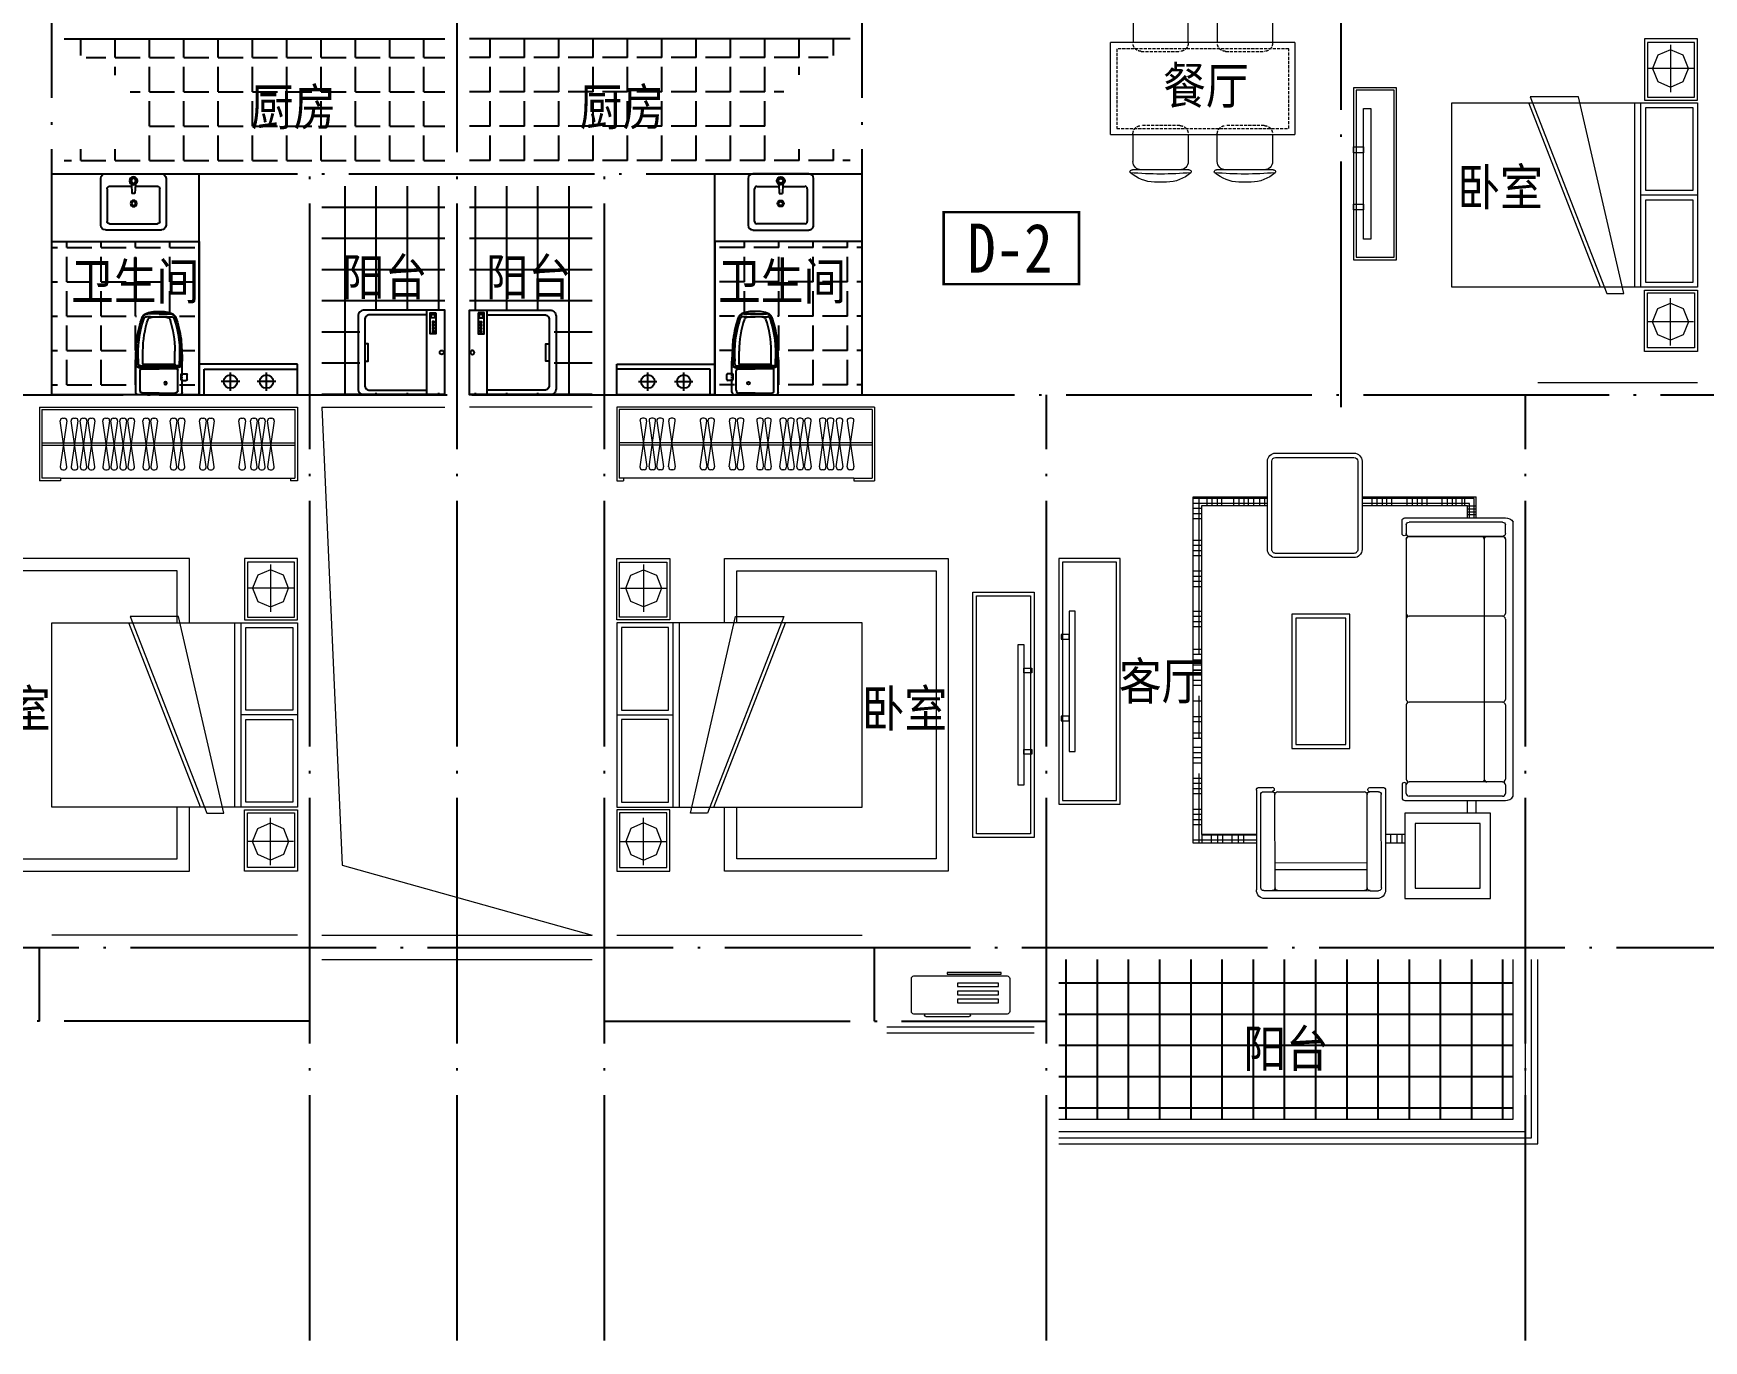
# Model space of a CAD drawing. Extents: x 534658 to 605938, y 555793 to 606193.
# Drawn here: x 563358 to 576958, y 570365 to 581012 of the extents above; entities that cross this region are included whole.
import ezdxf
from ezdxf.enums import TextEntityAlignment as Align

# ---------------------------------------------------------------- set-up
doc = ezdxf.new("R2010")
doc.units = 0
doc.header["$LTSCALE"] = 1000
doc.header["$MEASUREMENT"] = 0
doc.linetypes.add('DASH', pattern=[0.35, 0.25, -0.1])
doc.linetypes.add('DOTE', pattern=[2.42, 2, -0.2, 0.02, -0.2])
for name, color, linetype in [('0_厨卫', 154, 'Continuous'), ('0_铺地填充', 251, 'Continuous'), ('DOTE', 1, 'Continuous'), ('PUB_TEXT', 7, 'Continuous')]:
    doc.layers.add(name, color=color, linetype=linetype)
for name, color, linetype, lineweight in [('0_家具', 31, 'Continuous', 9), ('0_栏杆', 163, 'Continuous', 5), ('0_看线', 180, 'Continuous', 9), ('0_空调', 31, 'Continuous', 9)]:
    doc.layers.add(name, color=color, linetype=linetype, lineweight=lineweight)
doc.styles.add('黑体', font='SIMHEI.TTF', dxfattribs={"width": 0.8})

# ---------------------------------------------------------------- blocks, each defined once
blk = doc.blocks.new('A$C0AB46AEE')
at = {"layer": '0_厨卫'}
blk.add_line((145, 686), (145, 3), dxfattribs=at)
blk.add_lwpolyline([(706, 50), (706, 640, 0.414214), (656, 690), (0, 690), (0, 0), (656, 0, 0.414214)], format="xyb", close=True, dxfattribs=at)
blk.add_lwpolyline([(145, 38), (611, 38, 0.414214), (651, 78), (651, 612, 0.414214), (611, 652), (145, 652)], format="xyb", dxfattribs=at)
blk.add_lwpolyline([(651, 416), (623, 416), (623, 345), (623, 274), (651, 274)], dxfattribs=at)
for points in [[(72, 22), (72, 193), (120, 193), (120, 22)], [(86, 182), (86, 168), (99, 168), (99, 182)], [(86, 156), (86, 143), (99, 143), (99, 156)], [(110, 64), (110, 36), (80, 36), (80, 64)], [(86, 132), (86, 118), (99, 118), (99, 132)], [(86, 106), (86, 92), (99, 92), (99, 106)]]:
    blk.add_lwpolyline(points, close=True, dxfattribs=at)
blk.add_circle((25, 345), 16, dxfattribs=at)
blk = doc.blocks.new('543532535')
at = {"layer": '0_家具'}
for p, q in [((-2412, -242), (-2370, -135)), ((-2370, -135), (-2266, -91)), ((-2266, -49), (-2266, -435)), ((-2266, -91), (-2162, -135)), ((-2162, -135), (-2119, -242)), ((-2453, -242), (-2079, -242)), ((-2370, -349), (-2412, -242)), ((-2119, -242), (-2162, -349)), ((-2266, -393), (-2370, -349)), ((-2162, -349), (-2266, -393)), ((-485, -524), (-2485, -524)), ((-2485, -524), (-2485, -2024)), ((-2025, -2024), (-2025, -524)), ((-1974, -2024), (-1974, -524)), ((-1885, -2074), (-1517, -473)), ((-1123, -473), (-1746, -2074)), ((-1695, -2024), (-1111, -524)), ((-1517, -473), (-1123, -473)), ((-485, -2024), (-485, -524)), ((-2446, -562), (-2446, -1235)), ((-2063, -562), (-2446, -562)), ((-2063, -1235), (-2063, -562)), ((-2485, -1274), (-2025, -1274)), ((-2446, -1235), (-2063, -1235)), ((-2446, -1312), (-2446, -1985)), ((-2063, -1312), (-2446, -1312)), ((-2063, -1985), (-2063, -1312)), ((-2485, -2024), (-485, -2024)), ((-2446, -1985), (-2063, -1985)), ((-2266, -2154), (-2370, -2198)), ((-2266, -2498), (-2266, -2113)), ((-2162, -2198), (-2266, -2154)), ((-1746, -2074), (-1885, -2074)), ((-2453, -2305), (-2079, -2305)), ((-2370, -2198), (-2412, -2305)), ((-2412, -2305), (-2370, -2412)), ((-2119, -2305), (-2162, -2198)), ((-2162, -2412), (-2119, -2305)), ((-2370, -2412), (-2266, -2456)), ((-2266, -2456), (-2162, -2412))]:
    blk.add_line(p, q, dxfattribs=at)
for points in [[(-2078, -500), (-2485, -500), (-2485, 0), (-2053, 0), (-2053, -500)], [(-2078, -2047), (-2485, -2047), (-2485, -2547), (-2053, -2547), (-2053, -2047)]]:
    blk.add_lwpolyline(points, close=True, dxfattribs=at)
blk.add_lwpolyline([(-1606, -524), (-1606, 0), (215, 0), (215, -2547), (-1606, -2547), (-1606, -2024)], dxfattribs=at)
at = {"layer": '0_家具', "color": 8}
for points in [[(-2078, -477), (-2461, -477), (-2461, -30), (-2078, -30)], [(-2078, -2070), (-2461, -2070), (-2461, -2517), (-2078, -2517)]]:
    blk.add_lwpolyline(points, close=True, dxfattribs=at)
blk.add_lwpolyline([(-1506, -524), (-1506, -100), (115, -100), (115, -2447), (-1506, -2447), (-1506, -2024)], dxfattribs=at)
blk = doc.blocks.new('dfdsf')
at = {"layer": '0_厨卫'}
for p, q in [((-5626, -27307), (-6081, -27307)), ((-6119, -27345), (-6119, -27726)), ((-5588, -27726), (-5588, -27345)), ((-6081, -27765), (-5626, -27765))]:
    blk.add_line(p, q, dxfattribs=at)
at = {"layer": '0_厨卫', "color": 8}
for p, q in [((-5854, -27345), (-5854, -27332)), ((-6068, -27695), (-6068, -27428)), ((-6049, -27409), (-5869, -27409)), ((-5872, -27364), (-5886, -27364)), ((-5867, -27351), (-5876, -27341)), ((-5867, -27377), (-5876, -27387)), ((-5870, -27392), (-5866, -27466)), ((-5866, -27466), (-5841, -27466)), ((-5854, -27383), (-5854, -27396)), ((-5837, -27392), (-5841, -27466)), ((-5831, -27341), (-5840, -27350)), ((-5831, -27387), (-5840, -27377)), ((-5838, -27409), (-5658, -27409)), ((-5835, -27364), (-5821, -27364)), ((-5639, -27428), (-5639, -27695)), ((-5658, -27714), (-6049, -27714))]:
    blk.add_line(p, q, dxfattribs=at)
for centre, radius in [((-5854, -27364), 32.3), ((-5854, -27364), 18.8), ((-5855, -27549), 25.4), ((-5855, -27549), 16)]:
    blk.add_circle(centre, radius, dxfattribs=at)
at = {"layer": '0_厨卫'}
for centre, start, end in [((-6081, -27345), 90, 180), ((-5626, -27345), 0, 90), ((-6081, -27726), 180, 270), ((-5626, -27726), 270, 0)]:
    blk.add_arc(centre, 38.1, start, end, dxfattribs=at)
at = {"layer": '0_厨卫', "color": 8}
for centre, start, end in [((-6049, -27428), 90, 180), ((-5658, -27428), 0, 90), ((-6049, -27695), 180, 270), ((-5658, -27695), 270, 0)]:
    blk.add_arc(centre, 19.1, start, end, dxfattribs=at)
blk = doc.blocks.new('A$C37A63D83')
at = {"layer": '0_厨卫', "color": 8}
for p, q in [((152, 636), (128, 636)), ((136, 660), (323, 660)), ((229, 660), (136, 660)), ((162, 636), (152, 636)), ((162, 636), (229, 636)), ((297, 636), (229, 636)), ((297, 636), (307, 636)), ((307, 636), (331, 636)), ((49, 230), (49, 316)), ((54, 279), (54, 280)), ((63, 275), (58, 275)), ((63, 253), (63, 275)), ((99, 250), (99, 356)), ((360, 250), (360, 356)), ((396, 253), (396, 275)), ((396, 275), (400, 275)), ((38, 172), (42, 172)), ((40, 153), (40, 162)), ((40, 137), (40, 146)), ((49, 230), (229, 230)), ((49, 230), (91, 212)), ((49, 125), (49, 165)), ((76, 36), (76, 198)), ((81, 235), (229, 235)), ((91, 212), (229, 212)), ((99, 221), (229, 221)), ((229, 247), (103, 247)), ((111, 247), (229, 247)), ((229, 247), (356, 247)), ((348, 247), (229, 247)), ((378, 235), (229, 235)), ((409, 230), (229, 230)), ((360, 221), (229, 221)), ((368, 212), (229, 212)), ((409, 230), (368, 212)), ((382, 36), (382, 198)), ((38, 118), (42, 118)), ((40, 121), (40, 130)), ((229, 14), (99, 14)), ((229, 14), (360, 14))]:
    blk.add_line(p, q, dxfattribs=at)
at = {"layer": '0_厨卫'}
for p, q in [((40, 170), (40, 275)), ((405, 279), (405, 280)), ((409, 230), (409, 316)), ((418, 23), (418, 275)), ((0, 125), (0, 165)), ((38, 172), (7, 172)), ((38, 118), (7, 118)), ((40, 23), (40, 122)), ((229, 0), (63, 0)), ((229, 0), (396, 0))]:
    blk.add_line(p, q, dxfattribs=at)
at = {"layer": '0_厨卫', "color": 8}
blk.add_circle((176, 95), 11.4, dxfattribs=at)
at = {"layer": '0_厨卫'}
for centre, radius, start, end in [((979, 321), 939, 160.4627, 171.8238), ((107, 630), 13.5, 147.2649, 160.4629), ((159, 597), 75.7, 123.7473, 147.2649), ((217, 423), 257, 87.121, 112.8427), ((242, 423), 257, 67.1573, 92.879), ((300, 597), 75.7, 32.7351, 56.2527), ((346, 630), 13.5, 21.3401, 45.0457), ((352, 630), 13.5, 19.5371, 32.7351), ((-520, 321), 939, 8.1773, 19.5371), ((7035, 15), 7000, 176.3999, 177.8752), ((-6576, 15), 7000, 2.1248, 3.6001), ((7, 165), 7.2, 90, 180), ((7, 125), 7.2, 180, 270), ((63, 23), 22.5, 180, 270), ((396, 23), 22.5, 270, 0)]:
    blk.add_arc(centre, radius, start, end, dxfattribs=at)
at = {"layer": '0_厨卫', "color": 8}
for centre, radius, start, end in [((824, 353), 776, 158.6599, 172.4763), ((942, 340), 881, 161.7059, 184.2897), ((933, 353), 834, 161.5027, 179.8181), ((113, 630), 13.5, 134.9543, 158.6599), ((347, 396), 344, 131.9223, 134.9543), ((130, 611), 25.3, 94.6124, 166.2529), ((138, 626), 34, 87.4207, 128.0687), ((159, 612), 18, 109.1813, 161.5027), ((214, 386), 250, 86.5925, 104.1516), ((245, 386), 250, 75.8484, 93.4075), ((300, 612), 18, 18.4973, 70.8187), ((-474, 353), 834, 0.1819, 18.4973), ((321, 626), 34, 51.9313, 92.5793), ((329, 611), 25.3, 13.7471, 85.3876), ((112, 396), 344, 45.0457, 48.0777), ((-483, 340), 881, 355.7103, 18.2941), ((-365, 353), 776, 7.5237, 21.3401), ((545, 367), 499, 169.8851, 189.9823), ((-86, 367), 499, 350.0177, 10.1149), ((58, 279), 4.5, 180, 270), ((400, 279), 4.5, 270, 0), ((42, 165), 7.2, 0, 90), ((81, 253), 18, 180, 270), ((99, 198), 22.5, 90, 180), ((103, 250), 3.6, 180, 270), ((356, 250), 3.6, 270, 0), ((360, 198), 22.5, 0, 90), ((378, 253), 18, 270, 0), ((42, 125), 7.2, 270, 0), ((99, 36), 22.5, 180, 270), ((360, 36), 22.5, 270, 0)]:
    blk.add_arc(centre, radius, start, end, dxfattribs=at)
blk = doc.blocks.new('A$C2FB07499')
at = {"layer": '0_家具', "ltscale": 0.5}
blk.add_lwpolyline([(500, 0), (0, 0), (0, 2000), (500, 2000)], close=True, dxfattribs=at)
at = {"layer": '0_家具', "color": 251, "ltscale": 40}
for points in [[(470, 30), (30, 30), (30, 1970), (470, 1970)], [(368, 1572), (415, 1572), (415, 428), (368, 428)], [(415, 1381), (480, 1381), (480, 1343), (415, 1343)], [(415, 717), (480, 717), (480, 679), (415, 679)]]:
    blk.add_lwpolyline(points, close=True, dxfattribs=at)
blk = doc.blocks.new('ytjhgkj')
at = {"layer": '0_家具', "ltscale": 0.5}
blk.add_lwpolyline([(34949, 26116), (34599, 26116), (34599, 27516), (34949, 27516)], close=True, dxfattribs=at)
at = {"layer": '0_家具', "color": 251, "ltscale": 40}
for points in [[(34929, 26136), (34619, 26136), (34619, 27496), (34929, 27496)], [(34739, 27349), (34681, 27349), (34681, 26283), (34739, 26283)], [(34681, 27110), (34599, 27110), (34599, 27062), (34681, 27062)], [(34681, 26644), (34599, 26644), (34599, 26596), (34681, 26596)]]:
    blk.add_lwpolyline(points, close=True, dxfattribs=at)
blk = doc.blocks.new('2362663456')
at = {"layer": '0_家具'}
for p, q in [((-549119, -221794), (-549222, -221839)), ((-549119, -221753), (-549119, -222138)), ((-549015, -221839), (-549119, -221794)), ((-548932, -221946), (-549305, -221946)), ((-549222, -221839), (-549265, -221946)), ((-549265, -221946), (-549222, -222053)), ((-548972, -221946), (-549015, -221839)), ((-549015, -222053), (-548972, -221946)), ((-549222, -222053), (-549119, -222097)), ((-549119, -222097), (-549015, -222053)), ((-549868, -222176), (-550261, -222176)), ((-550261, -222176), (-549639, -223778)), ((-549499, -223778), (-549868, -222176)), ((-550900, -222227), (-548900, -222227)), ((-550900, -223727), (-550900, -222227)), ((-549690, -223727), (-550274, -222227)), ((-549410, -223727), (-549410, -222227)), ((-549360, -223727), (-549360, -222227)), ((-549321, -222265), (-548938, -222265)), ((-549321, -222939), (-549321, -222265)), ((-548938, -222265), (-548938, -222939)), ((-548900, -222227), (-548900, -223727)), ((-548900, -222977), (-549360, -222977)), ((-548938, -222939), (-549321, -222939)), ((-549321, -223015), (-548938, -223015)), ((-549321, -223689), (-549321, -223015)), ((-548938, -223015), (-548938, -223689)), ((-548938, -223689), (-549321, -223689)), ((-548900, -223727), (-550900, -223727)), ((-549639, -223778), (-549499, -223778)), ((-549119, -224202), (-549119, -223816)), ((-549265, -224009), (-549222, -223902)), ((-549222, -223902), (-549119, -223858)), ((-549119, -223858), (-549015, -223902)), ((-549015, -223902), (-548972, -224009)), ((-548932, -224009), (-549305, -224009)), ((-549222, -224116), (-549265, -224009)), ((-549119, -224160), (-549222, -224116)), ((-549015, -224116), (-549119, -224160)), ((-548972, -224009), (-549015, -224116))]:
    blk.add_line(p, q, dxfattribs=at)
for points in [[(-549306, -222204), (-548900, -222204), (-548900, -221704), (-549332, -221704), (-549332, -222204)], [(-549306, -223751), (-548900, -223751), (-548900, -224251), (-549332, -224251), (-549332, -223751)]]:
    blk.add_lwpolyline(points, close=True, dxfattribs=at)
at = {"layer": '0_家具', "color": 8}
for points in [[(-549306, -222181), (-548924, -222181), (-548924, -221734), (-549306, -221734)], [(-549306, -223774), (-548924, -223774), (-548924, -224221), (-549306, -224221)]]:
    blk.add_lwpolyline(points, close=True, dxfattribs=at)
blk = doc.blocks.new('A$C76F765E6')
at = {"layer": '0_家具', "ltscale": 20}
for p, q in [((1231, 3562), (1231, 2843)), ((1935, 3628), (1297, 3628)), ((2001, 2843), (2001, 3562)), ((0, 834), (0, 3066)), ((882, 3101), (64, 3101)), ((905, 2973), (905, 3078)), ((848, 2950), (85, 2950)), ((871, 2927), (871, 1623)), ((1297, 2777), (1935, 2777)), ((1331, 1223), (1331, 2316)), ((1331, 2316), (1804, 2316)), ((1804, 2316), (1804, 1223)), ((871, 1577), (871, 973)), ((1804, 1223), (1331, 1223)), ((905, 927), (905, 822)), ((1039, 883), (1039, 70)), ((1167, 905), (1062, 905)), ((1917, 871), (1213, 871)), ((2068, 906), (1963, 906)), ((2091, 883), (2091, 71)), ((882, 799), (64, 799)), ((1109, 0), (2021, 1))]:
    blk.add_line(p, q, dxfattribs=at)
at = {"layer": '0_家具', "color": 8}
for p, q in [((1266, 3562), (1266, 2843)), ((1935, 3593), (1297, 3593)), ((1966, 2843), (1966, 3562)), ((398, 3273), (398, 3202)), ((418, 3273), (418, 3202)), ((468, 3273), (468, 3202)), ((496, 3273), (496, 3202)), ((538, 3273), (538, 3202)), ((580, 3273), (580, 3202)), ((703, 3273), (703, 3202)), ((745, 3273), (745, 3202)), ((781, 3273), (781, 3202)), ((823, 3273), (823, 3202)), ((865, 3273), (865, 3202)), ((990, 3273), (990, 3202)), ((1032, 3273), (1032, 3202)), ((1068, 3273), (1068, 3202)), ((1110, 3273), (1110, 3202)), ((1152, 3273), (1152, 3202)), ((2025, 3273), (2025, 3202)), ((2115, 3273), (2115, 3202)), ((2157, 3273), (2157, 3202)), ((2193, 3273), (2193, 3202)), ((2235, 3273), (2235, 3202)), ((2277, 3273), (2277, 3202)), ((2376, 3273), (2376, 3202)), ((2411, 3273), (2411, 3202)), ((2453, 3273), (2453, 3202)), ((2495, 3273), (2495, 3202)), ((2561, 3273), (2561, 3093)), ((301, 3195), (372, 3195)), ((301, 3172), (372, 3172)), ((301, 3147), (372, 3147)), ((317, 3260), (1230, 3260)), ((317, 3101), (317, 3260)), ((356, 3218), (1229, 3218)), ((356, 3101), (356, 3218)), ((538, 3260), (538, 3202)), ((823, 3260), (823, 3202)), ((1110, 3260), (1110, 3202)), ((2001, 3260), (2605, 3260)), ((2001, 3218), (2605, 3218)), ((2066, 3260), (2066, 3202)), ((2235, 3260), (2235, 3202)), ((2453, 3260), (2453, 3202)), ((2535, 3177), (2605, 3177)), ((2535, 3135), (2605, 3135)), ((64, 2973), (64, 3043)), ((87, 3066), (848, 3066)), ((301, 3125), (372, 3125)), ((871, 3043), (871, 2973)), ((2535, 3093), (2605, 3093)), ((2561, 3093), (2561, 1987)), ((64, 2927), (64, 2323)), ((87, 2950), (848, 2950)), ((236, 2927), (236, 973)), ((2535, 2917), (2605, 2917)), ((2535, 2875), (2605, 2875)), ((1297, 2812), (1935, 2812)), ((2535, 2833), (2605, 2833)), ((2535, 2792), (2605, 2792)), ((2535, 2666), (2605, 2666)), ((2535, 2624), (2605, 2624)), ((2535, 2582), (2605, 2582)), ((2535, 2540), (2605, 2540)), ((2535, 2339), (2605, 2339)), ((64, 2277), (64, 1623)), ((85, 2300), (848, 2300)), ((1364, 1256), (1364, 2283)), ((1364, 2283), (1771, 2283)), ((1771, 2283), (1771, 1256)), ((2535, 2297), (2605, 2297)), ((2535, 2255), (2605, 2255)), ((2535, 2213), (2605, 2213)), ((2535, 2029), (2605, 2029)), ((2535, 1987), (2605, 1987)), ((2535, 1942), (2605, 1942)), ((2535, 1900), (2605, 1900)), ((2535, 1861), (2605, 1861)), ((2535, 1858), (2605, 1858)), ((2535, 1819), (2605, 1819)), ((2535, 1777), (2605, 1777)), ((2535, 1736), (2605, 1736)), ((2561, 1652), (2561, 1305)), ((64, 1577), (64, 973)), ((85, 1600), (848, 1600)), ((2535, 1607), (2605, 1607)), ((2535, 1481), (2605, 1481)), ((2535, 1439), (2605, 1439)), ((1771, 1256), (1364, 1256)), ((2535, 1347), (2605, 1347)), ((2535, 1305), (2605, 1305)), ((2535, 1230), (2605, 1230)), ((2535, 1188), (2605, 1188)), ((2535, 1146), (2605, 1146)), ((2535, 1104), (2605, 1104)), ((2535, 979), (2605, 979)), ((2561, 1020), (2561, 451)), ((64, 927), (64, 857)), ((87, 950), (848, 950)), ((87, 834), (848, 834)), ((871, 857), (871, 927)), ((1073, 87), (1074, 848)), ((1097, 871), (1167, 870)), ((1189, 86), (1190, 849)), ((1189, 86), (1190, 849)), ((1189, 87), (1190, 848)), ((1939, 88), (1940, 849)), ((2033, 871), (1963, 871)), ((2055, 88), (2056, 848)), ((2535, 937), (2605, 937)), ((2535, 895), (2605, 895)), ((2535, 853), (2605, 853)), ((2535, 727), (2605, 727)), ((2535, 685), (2605, 685)), ((2535, 643), (2605, 643)), ((2535, 602), (2605, 602)), ((906, 522), (906, 451)), ((948, 522), (948, 451)), ((999, 522), (999, 451)), ((1041, 502), (1039, 502)), ((2091, 518), (2535, 518)), ((2091, 476), (2605, 476)), ((2197, 522), (2197, 451)), ((2239, 522), (2239, 451)), ((2290, 522), (2290, 451)), ((2366, 522), (2366, 451)), ((2408, 522), (2408, 451)), ((2459, 522), (2459, 451)), ((2535, 522), (2535, 451)), ((1939, 293), (1189, 292)), ((1939, 237), (1189, 236)), ((1166, 64), (1096, 64)), ((1212, 65), (1166, 64)), ((1962, 65), (1209, 65)), ((2032, 65), (1962, 65))]:
    blk.add_line(p, q, dxfattribs=at)
at = {"layer": '0_家具'}
for p, q in [((1231, 3273), (301, 3273)), ((301, 3101), (301, 3273)), ((2605, 3273), (2001, 3273)), ((2605, 451), (2605, 3273)), ((1230, 3202), (372, 3202)), ((372, 3101), (372, 3202)), ((2535, 3202), (2001, 3202)), ((2535, 522), (2535, 3202)), ((301, 697), (301, 799)), ((372, 697), (372, 799)), ((883, 522), (1039, 522)), ((883, 451), (1039, 451)), ((2091, 522), (2535, 522)), ((2091, 451), (2605, 451))]:
    blk.add_line(p, q, dxfattribs=at)
at = {"layer": '0_家具', "ltscale": 20}
blk.add_lwpolyline([(186, 697), (883, 697), (883, 0), (186, 0)], close=True, dxfattribs=at)
at = {"layer": '0_家具', "color": 8}
blk.add_lwpolyline([(270, 613), (799, 613), (799, 84), (270, 84)], close=True, dxfattribs=at)
at = {"layer": '0_家具', "ltscale": 20}
for centre, major_axis, ratio, start_param, end_param in [((1297, 3562), (-46.6, 46.6), 1, -0.785398, 0.785398), ((1935, 3562), (46.6, 46.6), 1, 5.497787, 7.068583), ((61, 3031), (-49.4, 49.4), 1, -0.833005, 0.260903), ((882, 3078), (16.2, 16.2), 1, 5.497787, 7.068583), ((848, 2973), (-16.2, 16.2), 1, 2.356194, 3.926991), ((848, 2927), (-16.2, 16.2), 1, 3.926991, 5.497787), ((888, 2973), (11.2, 13.6), 0.985031, 2.252723, 5.394316), ((1297, 2843), (46.6, 46.6), 1, 2.356194, 3.926991), ((1935, 2843), (-46.6, 46.6), 1, 2.356194, 3.926991), ((1062, 883), (-16.2, 16.2), 1, -0.786564, 0.784233), ((1167, 888), (-12.4, 12.5), 0.979722, 2.347105, 5.488698), ((1167, 848), (16.2, 16.2), 1, 5.496622, 7.067418), ((1213, 849), (-16.2, 16.2), 1, -0.786564, 0.784233), ((1213, 849), (-16.2, 16.2), 1, -0.786564, 0.784233), ((1917, 849), (16.2, 16.2), 1, 5.496622, 7.067418), ((1963, 848), (-16.2, 16.2), 1, -0.786564, 0.784233), ((1963, 889), (17.5, 2.2), 0.984324, 1.447286, 4.588879), ((2068, 883), (16.2, 16.2), 1, 5.496622, 7.067418), ((1109, 70), (49.7, 49.7), 1, 2.356194, 3.926991), ((2021, 71), (49.7, 49.7), 1, 3.926991, 5.497787)]:
    blk.add_ellipse(centre, major_axis=major_axis, ratio=ratio, start_param=start_param, end_param=end_param, dxfattribs=at)
at = {"layer": '0_家具', "color": 8}
for centre, major_axis, start_param, end_param in [((1297, 3562), (-22, 22), -0.785398, 0.785398), ((1935, 3562), (22, 22), 5.497787, 7.068583), ((87, 3043), (16.4, 16.4), 0.785398, 2.356194), ((848, 3043), (16.2, 16.2), 5.497787, 7.068583), ((87, 2973), (16.4, 16.4), 2.356194, 3.926991), ((87, 2927), (-16.4, 16.4), -0.785398, 0.785398), ((212, 2927), (16.4, 16.4), 5.497787, 6.979874), ((212, 2927), (-16.4, 16.4), 3.926991, 5.409078), ((1297, 2843), (22, 22), 2.356194, 3.926991), ((1935, 2843), (-22, 22), 2.356194, 3.926991), ((259, 973), (-16.4, 16.4), 0.785398, 2.267485), ((1097, 848), (-16.2, 16.2), -0.786564, 0.784233), ((2033, 848), (16.2, 16.2), 5.496622, 7.067418), ((1096, 87), (16.4, 16.4), 2.355029, 3.925825), ((1166, 87), (16.4, 16.4), 3.925825, 5.496622), ((1166, 88), (16.4, 16.4), 3.925825, 5.407912), ((1166, 88), (-16.4, 16.4), 2.355029, 3.837116), ((1212, 87), (16.4, 16.4), 2.355029, 3.925825), ((1212, 88), (16.4, 16.4), 2.443738, 3.925825), ((1212, 88), (-16.4, 16.4), 0.872942, 2.355029), ((1916, 88), (16.4, 16.4), 3.925825, 5.496622), ((1962, 88), (16.4, 16.4), 2.355029, 3.925825), ((2032, 88), (16.4, 16.4), 3.925825, 5.496622)]:
    blk.add_ellipse(centre, major_axis=major_axis, ratio=1, start_param=start_param, end_param=end_param, dxfattribs=at)
at = {"layer": '0_家具', "color": 8, "extrusion": (0, 0, -1)}
for centre, major_axis, start_param, end_param in [((87, 2927), (16.4, 16.4), 3.926991, 5.409078), ((259, 2927), (-16.4, 16.4), 5.497787, 6.979874), ((259, 2927), (16.4, 16.4), 3.926991, 5.409078), ((87, 2323), (-16.4, 16.4), 4.0157, 5.497787), ((87, 2277), (16.4, 16.4), 3.926991, 5.409078), ((87, 1623), (-16.4, 16.4), 4.0157, 5.497787), ((87, 1577), (16.4, 16.4), 3.926991, 5.409078), ((87, 973), (16.4, 16.4), 2.356194, 3.926991), ((212, 973), (16.4, 16.4), 0.785398, 2.267485), ((87, 927), (-16.4, 16.4), 5.497787, 7.068583), ((87, 857), (-16.4, 16.4), 3.926991, 5.497787), ((848, 857), (-16.2, 16.2), 2.356194, 3.926991)]:
    blk.add_ellipse(centre, major_axis=major_axis, ratio=1, start_param=start_param, end_param=end_param, dxfattribs=at)
at = {"layer": '0_家具', "ltscale": 20, "extrusion": (0, 0, -1)}
for centre, major_axis, ratio, start_param, end_param in [((848, 2927), (16.2, 16.2), 1, -0.785398, 0.785398), ((848, 2323), (-16.2, 16.2), 1, 2.356194, 3.926991), ((848, 2277), (16.2, 16.2), 1, -0.785398, 0.785398), ((848, 1623), (-16.2, 16.2), 1, 2.356194, 3.926991), ((848, 1577), (16.2, 16.2), 1, -0.785398, 0.785398), ((848, 973), (16.2, 16.2), 1, 0.785398, 2.356194), ((61, 869), (49.4, 49.4), 1, 2.308587, 3.402495), ((848, 927), (16.2, 16.2), 1, -0.785398, 0.785398), ((888, 927), (-10.7, 13.9), 0.9886, -0.919754, 2.221838), ((882, 822), (-16.2, 16.2), 1, 2.356194, 3.926991)]:
    blk.add_ellipse(centre, major_axis=major_axis, ratio=ratio, start_param=start_param, end_param=end_param, dxfattribs=at)
blk = doc.blocks.new('z03.')
at = {"layer": '0_家具'}
for p, q in [((375, 0), (-375, 0)), ((-375, -1500), (-375, 0)), ((375, 0), (375, -1500)), ((-661, -177), (-661, -637)), ((-375, -182), (-594, -182)), ((596, -182), (371, -182)), ((663, -637), (663, -177)), ((-761, -357), (-761, -456)), ((763, -357), (763, -456)), ((-594, -632), (-375, -632)), ((596, -632), (375, -632)), ((-661, -863), (-661, -1323)), ((-375, -868), (-594, -868)), ((375, -868), (596, -868)), ((663, -1323), (663, -863)), ((-761, -1044), (-761, -1143)), ((713, -1044), (713, -1142)), ((763, -1044), (763, -1143)), ((-594, -1318), (-375, -1318)), ((596, -1318), (375, -1318)), ((-375, -1500), (375, -1500))]:
    blk.add_line(p, q, dxfattribs=at)
at = {"layer": '0_家具', "color": 8, "linetype": 'DASH', "ltscale": 0.1}
for p, q in [((-325, -1450), (-325, -50)), ((-325, -50), (325, -50)), ((325, -50), (325, -1450)), ((-301, -249), (-301, -564)), ((303, -564), (303, -249)), ((-301, -936), (-301, -1251)), ((303, -1251), (303, -936)), ((325, -1450), (-325, -1450))]:
    blk.add_line(p, q, dxfattribs=at)
at = {"layer": '0_家具'}
for centre, radius, start, end in [((-471, -357), 290, 137.5083, 180), ((2017, -407), 2713, 174.8023, 185.1977), ((-677, -168), 10.4, 69.0951, 137.5083), ((-680, -176), 19.1, 358.2349, 69.0951), ((-594, -249), 67.5, 90, 180), ((596, -249), 67.5, 0, 90), ((683, -176), 19.1, 110.9049, 181.7651), ((680, -168), 10.4, 42.4917, 110.9049), ((473, -357), 290, 0, 42.4917), ((-2014, -407), 2713, 354.8023, 5.1977), ((-446, -446), 316, 181.7651, 220.7265), ((448, -446), 316, 319.2735, 358.2349), ((-677, -646), 10, 220.7265, 292.67), ((-681, -637), 20, 292.67, 0), ((-594, -564), 67.5, 180, 270), ((596, -564), 67.5, 270, 0), ((683, -637), 20, 180, 247.33), ((680, -646), 10, 247.33, 319.2735), ((-471, -1044), 290, 137.5083, 180), ((2017, -1093), 2713, 174.8023, 185.1977), ((-677, -855), 10.4, 69.0951, 137.5083), ((-680, -863), 19.1, 358.2349, 69.0951), ((-594, -936), 67.5, 90, 180), ((596, -936), 67.5, 0, 90), ((683, -863), 19.1, 110.9049, 181.7651), ((680, -855), 10.4, 42.4917, 110.9049), ((473, -1044), 290, 0, 42.4917), ((-2014, -1093), 2713, 354.8023, 5.1977), ((473, -1044), 240, 0, 18.2557), ((-446, -1133), 316, 181.7651, 220.7265), ((448, -1133), 316, 319.2735, 358.2349), ((448, -1133), 266, 344.4494, 358.0759), ((-677, -1333), 10, 220.7265, 292.67), ((-681, -1323), 20, 292.67, 0), ((-594, -1251), 67.5, 180, 270), ((596, -1251), 67.5, 270, 0), ((683, -1323), 20, 180, 247.33), ((680, -1333), 10, 247.33, 319.2735)]:
    blk.add_arc(centre, radius, start, end, dxfattribs=at)
at = {"layer": '0_家具', "color": 8, "linetype": 'DASH', "ltscale": 0.1}
for centre, start, end in [((-369, -249), 0, 90), ((371, -249), 90, 180), ((-369, -564), 270, 0), ((371, -564), 180, 270), ((-369, -936), 0, 90), ((371, -936), 90, 180), ((-369, -1251), 270, 0), ((371, -1251), 180, 270)]:
    blk.add_arc(centre, 67.5, start, end, dxfattribs=at)
blk = doc.blocks.new('A$C0FD84BE6')
at = {"layer": '0_空调', "color": 8}
for p, q in [((320, 10), (320, 20)), ((693, 20), (693, 10)), ((683, 0), (330, 0))]:
    blk.add_line(p, q, dxfattribs=at)
at = {"layer": '0_空调'}
blk.add_lwpolyline([(20, 20), (780, 20, 0.414214), (800, 40), (800, 310, 0.414214), (780, 330), (20, 330, 0.414214), (0, 310), (0, 40, 0.414214)], format="xyb", close=True, dxfattribs=at)
at = {"layer": '0_空调', "color": 8}
for points in [[(69, 359), (509, 359), (509, 344), (69, 344)], [(90, 272), (426, 272), (426, 243), (90, 243)], [(90, 206), (426, 206), (426, 177), (90, 177)], [(90, 140), (426, 140), (426, 111), (90, 111)]]:
    blk.add_lwpolyline(points, close=True, dxfattribs=at)
for centre, start, end in [((330, 10), 180, 270), ((683, 10), 270, 0)]:
    blk.add_arc(centre, 10, start, end, dxfattribs=at)

msp = doc.modelspace()

# ---------------------------------------------------------------- hatches: boundary and pattern name
at = {"layer": '0_铺地填充'}
h = msp.add_hatch(dxfattribs=at)
h.set_pattern_fill('ANGLE,_O', color=256, scale=80)
h.set_pattern_definition([(0, (-1347910.23, 724986.17), (0, 279.4), [203.2, -76.2]), (90, (-1347910.23, 724986.17), (-279.4, 2e-14), [203.2, -76.2])])
h.paths.add_polyline_path([(566708, 580968), (563608, 580968), (563608, 580861, -0.369737), (564288, 580108), (564288, 580108), (564288, 580068), (563608, 580068), (563608, 579968), (565608, 579968), (566708, 579968)])
h.paths.add_polyline_path([(565009, 580123), (565942, 580123), (565942, 580710), (565009, 580710)], flags=24)
h = msp.add_hatch(dxfattribs=at)
h.set_pattern_fill('ANGLE,_O', color=256, scale=80)
h.set_pattern_definition([(180, (2481526.7, 724986.17), (0, 279.4), [203.2, -76.2]), (90, (2481526.7, 724986.17), (279.4, 2e-14), [203.2, -76.2])])
h.paths.add_polyline_path([(566908, 580968), (570008, 580968), (570008, 580861, 0.369737), (569328, 580108), (569328, 580108), (569328, 580068), (570008, 580068), (570008, 579968), (568008, 579968), (566908, 579968)])
h.paths.add_polyline_path([(568607, 580123), (567674, 580123), (567674, 580710), (568607, 580710)], flags=24)
h = msp.add_hatch(dxfattribs=at)
h.set_pattern_fill('NET,_O', color=256, scale=80)
h.set_pattern_definition([(180, (1825990.3, 488919.33), (0, 254), []), (90, (1825990.3, 488919.33), (254, 2e-14), [])])
h.paths.add_polyline_path([(566708, 579768), (565708, 579768), (565708, 578068), (566708, 578068)])
h.paths.add_polyline_path([(566708, 578083), (566017, 578083), (566017, 578758), (566708, 578758)], flags=16)
h = msp.add_hatch(dxfattribs=at)
h.set_pattern_fill('NET,_O', color=256, scale=80)
h.set_pattern_definition([(360, (-692373.84, 488919.33), (2e-10, 254), []), (90, (-692373.84, 488919.33), (-254, 2e-10), [])])
h.paths.add_polyline_path([(566908, 579768), (567908, 579768), (567908, 578068), (566908, 578068)])
h.paths.add_polyline_path([(566908, 578083), (567599, 578083), (567599, 578758), (566908, 578758)], flags=16)
h = msp.add_hatch(dxfattribs=at)
h.set_pattern_fill('ANGLE,_O', color=256, scale=80)
h.set_pattern_definition([(0, (-702331, 440684.17), (0, 279.4), [203.2, -76.2]), (90, (-702331, 440684.17), (-279.4, 2e-14), [203.2, -76.2])])
h.paths.add_polyline_path([(563508, 579318), (564708, 579318), (564708, 578068), (563508, 578068)])
h.paths.add_polyline_path([(564198, 578075), (564549, 578075), (564549, 578739), (564198, 578739)], flags=16)
h = msp.add_hatch(dxfattribs=at)
h.set_pattern_fill('ANGLE,_O', color=256, scale=80)
h.set_pattern_definition([(180, (1835947.46, 440684.17), (0, 279.4), [203.2, -76.2]), (90, (1835947.46, 440684.17), (279.4, 2e-14), [203.2, -76.2])])
h.paths.add_polyline_path([(570108, 579318), (568908, 579318), (568908, 578068), (570108, 578068)])
h.paths.add_polyline_path([(569418, 578075), (569068, 578075), (569068, 578739), (569418, 578739)], flags=16)
h = msp.add_hatch(dxfattribs=at)
h.set_pattern_fill('NET,_O', color=256, scale=80)
h.set_pattern_definition([(180, (1133616.47, 0), (0, 254), []), (90, (1133616.47, 0), (254, 2e-14), [])])
h.paths.add_polyline_path([(571708, 573468), (575408, 573468), (575408, 572168), (571708, 572168)])
h.paths.add_polyline_path([(574032, 572455), (573099, 572455), (573099, 573043), (574032, 573043)], flags=24)

# ---------------------------------------------------------------- linework, layer by layer
at = {"layer": '0_厨卫'}
for p, q in [((563608, 580968), (566708, 580968)), ((570008, 580968), (566908, 580968)), ((564708, 578068), (564708, 579868)), ((568908, 578068), (568908, 579868)), ((563508, 579318), (564708, 579318)), ((570108, 579318), (568908, 579318)), ((565508, 578318), (564708, 578318)), ((564748, 578068), (564748, 578278)), ((564748, 578278), (565508, 578278)), ((568108, 578318), (568908, 578318)), ((568868, 578278), (568108, 578278)), ((568868, 578068), (568868, 578278)), ((565038, 578176), (564888, 578176)), ((564963, 578101), (564963, 578251)), ((565331, 578176), (565181, 578176)), ((565256, 578101), (565256, 578251)), ((568286, 578176), (568436, 578176)), ((568361, 578101), (568361, 578251)), ((568579, 578176), (568729, 578176)), ((568654, 578101), (568654, 578251))]:
    msp.add_line(p, q, dxfattribs=at)
for points in [[(564708, 578068), (565508, 578068), (565508, 578318)], [(568908, 578068), (568108, 578068), (568108, 578318)]]:
    msp.add_lwpolyline(points, dxfattribs=at)
for centre in [(564963, 578176), (565256, 578176), (568361, 578176), (568654, 578176)]:
    msp.add_circle(centre, 55, dxfattribs=at)
at = {"layer": '0_家具'}
for p, q in [((563408, 577968), (565508, 577968)), ((563408, 577968), (563408, 577368)), ((563428, 577948), (565488, 577948)), ((563428, 577948), (563428, 577388)), ((565488, 577948), (565488, 577388)), ((565508, 577968), (565508, 577368)), ((570208, 577968), (568108, 577968)), ((568108, 577968), (568108, 577368)), ((570188, 577948), (568128, 577948)), ((568128, 577948), (568128, 577388)), ((570188, 577948), (570188, 577388)), ((570208, 577968), (570208, 577368)), ((563578, 577368), (563408, 577368)), ((563578, 577388), (563428, 577388)), ((563578, 577388), (563578, 577368)), ((563578, 577388), (565453, 577388)), ((565453, 577388), (565453, 577368)), ((565453, 577388), (565488, 577388)), ((565508, 577368), (565453, 577368)), ((568108, 577368), (568163, 577368)), ((568163, 577388), (568128, 577388)), ((568163, 577388), (568163, 577368)), ((570038, 577388), (568163, 577388)), ((570038, 577388), (570038, 577368)), ((570038, 577388), (570188, 577388)), ((570038, 577368), (570208, 577368))]:
    msp.add_line(p, q, dxfattribs=at)
at = {"layer": '0_家具', "color": 8}
for p, q in [((563597, 577878), (563611, 577878)), ((563686, 577878), (563701, 577878)), ((563760, 577878), (563774, 577878)), ((563824, 577878), (563838, 577878)), ((563944, 577878), (563959, 577878)), ((564009, 577878), (564023, 577878)), ((564082, 577878), (564096, 577878)), ((564147, 577878), (564161, 577878)), ((564270, 577878), (564284, 577878)), ((564334, 577878), (564348, 577878)), ((564493, 577878), (564507, 577878)), ((564557, 577878), (564572, 577878)), ((564731, 577878), (564745, 577878)), ((564795, 577878), (564810, 577878)), ((565051, 577878), (565066, 577878)), ((565147, 577878), (565161, 577878)), ((565211, 577878), (565225, 577878)), ((565285, 577878), (565299, 577878)), ((568332, 577878), (568317, 577878)), ((568405, 577878), (568391, 577878)), ((568470, 577878), (568455, 577878)), ((568565, 577878), (568551, 577878)), ((568821, 577878), (568807, 577878)), ((568885, 577878), (568871, 577878)), ((569059, 577878), (569045, 577878)), ((569124, 577878), (569109, 577878)), ((569282, 577878), (569268, 577878)), ((569347, 577878), (569333, 577878)), ((569470, 577878), (569456, 577878)), ((569534, 577878), (569520, 577878)), ((569608, 577878), (569594, 577878)), ((569672, 577878), (569658, 577878)), ((569792, 577878), (569778, 577878)), ((569857, 577878), (569842, 577878)), ((569930, 577878), (569916, 577878)), ((570020, 577878), (570005, 577878)), ((563631, 577481), (563577, 577855)), ((563631, 577855), (563577, 577481)), ((563720, 577481), (563666, 577855)), ((563720, 577855), (563666, 577481)), ((563794, 577481), (563740, 577855)), ((563794, 577855), (563740, 577481)), ((563858, 577481), (563804, 577855)), ((563858, 577855), (563804, 577481)), ((563978, 577481), (563924, 577855)), ((563978, 577855), (563924, 577481)), ((564043, 577481), (563989, 577855)), ((564043, 577855), (563989, 577481)), ((564116, 577481), (564062, 577855)), ((564116, 577855), (564062, 577481)), ((564181, 577481), (564127, 577855)), ((564181, 577855), (564127, 577481)), ((564304, 577481), (564250, 577855)), ((564304, 577855), (564250, 577481)), ((564368, 577481), (564314, 577855)), ((564368, 577855), (564314, 577481)), ((564527, 577481), (564473, 577855)), ((564527, 577855), (564473, 577481)), ((564591, 577481), (564537, 577855)), ((564591, 577855), (564537, 577481)), ((564765, 577481), (564711, 577855)), ((564765, 577855), (564711, 577481)), ((564830, 577481), (564776, 577855)), ((564830, 577855), (564776, 577481)), ((565086, 577481), (565032, 577855)), ((565086, 577855), (565032, 577481)), ((565181, 577481), (565127, 577855)), ((565181, 577855), (565127, 577481)), ((565245, 577481), (565191, 577855)), ((565245, 577855), (565191, 577481)), ((565319, 577481), (565265, 577855)), ((565319, 577855), (565265, 577481)), ((568298, 577481), (568352, 577855)), ((568298, 577855), (568352, 577481)), ((568371, 577481), (568425, 577855)), ((568371, 577855), (568425, 577481)), ((568436, 577481), (568490, 577855)), ((568436, 577855), (568490, 577481)), ((568531, 577481), (568585, 577855)), ((568531, 577855), (568585, 577481)), ((568787, 577481), (568841, 577855)), ((568787, 577855), (568841, 577481)), ((568851, 577481), (568905, 577855)), ((568851, 577855), (568905, 577481)), ((569025, 577481), (569079, 577855)), ((569025, 577855), (569079, 577481)), ((569089, 577481), (569143, 577855)), ((569089, 577855), (569143, 577481)), ((569248, 577481), (569302, 577855)), ((569248, 577855), (569302, 577481)), ((569313, 577481), (569367, 577855)), ((569313, 577855), (569367, 577481)), ((569436, 577481), (569490, 577855)), ((569436, 577855), (569490, 577481)), ((569500, 577481), (569554, 577855)), ((569500, 577855), (569554, 577481)), ((569574, 577481), (569628, 577855)), ((569574, 577855), (569628, 577481)), ((569638, 577481), (569692, 577855)), ((569638, 577855), (569692, 577481)), ((569758, 577481), (569812, 577855)), ((569758, 577855), (569812, 577481)), ((569823, 577481), (569877, 577855)), ((569823, 577855), (569877, 577481)), ((569896, 577481), (569950, 577855)), ((569896, 577855), (569950, 577481)), ((569985, 577481), (570039, 577855)), ((569985, 577855), (570039, 577481)), ((563428, 577678), (565488, 577678)), ((563428, 577658), (565488, 577658)), ((570188, 577678), (568128, 577678)), ((570188, 577658), (568128, 577658)), ((563597, 577458), (563611, 577458)), ((563686, 577458), (563701, 577458)), ((563760, 577458), (563774, 577458)), ((563824, 577458), (563838, 577458)), ((563944, 577458), (563959, 577458)), ((564009, 577458), (564023, 577458)), ((564082, 577458), (564096, 577458)), ((564147, 577458), (564161, 577458)), ((564270, 577458), (564284, 577458)), ((564334, 577458), (564348, 577458)), ((564493, 577458), (564507, 577458)), ((564557, 577458), (564572, 577458)), ((564731, 577458), (564745, 577458)), ((564795, 577458), (564810, 577458)), ((565051, 577458), (565066, 577458)), ((565147, 577458), (565161, 577458)), ((565211, 577458), (565225, 577458)), ((565285, 577458), (565299, 577458)), ((568332, 577458), (568317, 577458)), ((568405, 577458), (568391, 577458)), ((568470, 577458), (568455, 577458)), ((568565, 577458), (568551, 577458)), ((568821, 577458), (568807, 577458)), ((568885, 577458), (568871, 577458)), ((569059, 577458), (569045, 577458)), ((569124, 577458), (569109, 577458)), ((569282, 577458), (569268, 577458)), ((569347, 577458), (569333, 577458)), ((569470, 577458), (569456, 577458)), ((569534, 577458), (569520, 577458)), ((569608, 577458), (569594, 577458)), ((569672, 577458), (569658, 577458)), ((569792, 577458), (569778, 577458)), ((569857, 577458), (569842, 577458)), ((569930, 577458), (569916, 577458)), ((570020, 577458), (570005, 577458))]:
    msp.add_line(p, q, dxfattribs=at)
for centre, start, end in [((563597, 577858), 90, 187.5946), ((563611, 577858), 352.4054, 90), ((563686, 577858), 90, 187.5946), ((563701, 577858), 352.4054, 90), ((563760, 577858), 90, 187.5946), ((563774, 577858), 352.4054, 90), ((563824, 577858), 90, 187.5946), ((563838, 577858), 352.4054, 90), ((563944, 577858), 90, 187.5946), ((563959, 577858), 352.4054, 90), ((564009, 577858), 90, 187.5946), ((564023, 577858), 352.4054, 90), ((564082, 577858), 90, 187.5946), ((564096, 577858), 352.4054, 90), ((564147, 577858), 90, 187.5946), ((564161, 577858), 352.4054, 90), ((564270, 577858), 90, 187.5946), ((564284, 577858), 352.4054, 90), ((564334, 577858), 90, 187.5946), ((564348, 577858), 352.4054, 90), ((564493, 577858), 90, 187.5946), ((564507, 577858), 352.4054, 90), ((564557, 577858), 90, 187.5946), ((564572, 577858), 352.4054, 90), ((564731, 577858), 90, 187.5946), ((564745, 577858), 352.4054, 90), ((564795, 577858), 90, 187.5946), ((564810, 577858), 352.4054, 90), ((565051, 577858), 90, 187.5946), ((565066, 577858), 352.4054, 90), ((565147, 577858), 90, 187.5946), ((565161, 577858), 352.4054, 90), ((565211, 577858), 90, 187.5946), ((565225, 577858), 352.4054, 90), ((565285, 577858), 90, 187.5946), ((565299, 577858), 352.4054, 90), ((568317, 577858), 90, 187.5946), ((568332, 577858), 352.4054, 90), ((568391, 577858), 90, 187.5946), ((568405, 577858), 352.4054, 90), ((568455, 577858), 90, 187.5946), ((568470, 577858), 352.4054, 90), ((568551, 577858), 90, 187.5946), ((568565, 577858), 352.4054, 90), ((568807, 577858), 90, 187.5946), ((568821, 577858), 352.4054, 90), ((568871, 577858), 90, 187.5946), ((568885, 577858), 352.4054, 90), ((569045, 577858), 90, 187.5946), ((569059, 577858), 352.4054, 90), ((569109, 577858), 90, 187.5946), ((569124, 577858), 352.4054, 90), ((569268, 577858), 90, 187.5946), ((569282, 577858), 352.4054, 90), ((569333, 577858), 90, 187.5946), ((569347, 577858), 352.4054, 90), ((569456, 577858), 90, 187.5946), ((569470, 577858), 352.4054, 90), ((569520, 577858), 90, 187.5946), ((569534, 577858), 352.4054, 90), ((569594, 577858), 90, 187.5946), ((569608, 577858), 352.4054, 90), ((569658, 577858), 90, 187.5946), ((569672, 577858), 352.4054, 90), ((569778, 577858), 90, 187.5946), ((569792, 577858), 352.4054, 90), ((569842, 577858), 90, 187.5946), ((569857, 577858), 352.4054, 90), ((569916, 577858), 90, 187.5946), ((569930, 577858), 352.4054, 90), ((570005, 577858), 90, 187.5946), ((570020, 577858), 352.4054, 90), ((563597, 577478), 172.4054, 270), ((563611, 577478), 270, 7.5946), ((563686, 577478), 172.4054, 270), ((563701, 577478), 270, 7.5946), ((563760, 577478), 172.4054, 270), ((563774, 577478), 270, 7.5946), ((563824, 577478), 172.4054, 270), ((563838, 577478), 270, 7.5946), ((563944, 577478), 172.4054, 270), ((563959, 577478), 270, 7.5946), ((564009, 577478), 172.4054, 270), ((564023, 577478), 270, 7.5946), ((564082, 577478), 172.4054, 270), ((564096, 577478), 270, 7.5946), ((564147, 577478), 172.4054, 270), ((564161, 577478), 270, 7.5946), ((564270, 577478), 172.4054, 270), ((564284, 577478), 270, 7.5946), ((564334, 577478), 172.4054, 270), ((564348, 577478), 270, 7.5946), ((564493, 577478), 172.4054, 270), ((564507, 577478), 270, 7.5946), ((564557, 577478), 172.4054, 270), ((564572, 577478), 270, 7.5946), ((564731, 577478), 172.4054, 270), ((564745, 577478), 270, 7.5946), ((564795, 577478), 172.4054, 270), ((564810, 577478), 270, 7.5946), ((565051, 577478), 172.4054, 270), ((565066, 577478), 270, 7.5946), ((565147, 577478), 172.4054, 270), ((565161, 577478), 270, 7.5946), ((565211, 577478), 172.4054, 270), ((565225, 577478), 270, 7.5946), ((565285, 577478), 172.4054, 270), ((565299, 577478), 270, 7.5946), ((568317, 577478), 172.4054, 270), ((568332, 577478), 270, 7.5946), ((568391, 577478), 172.4054, 270), ((568405, 577478), 270, 7.5946), ((568455, 577478), 172.4054, 270), ((568470, 577478), 270, 7.5946), ((568551, 577478), 172.4054, 270), ((568565, 577478), 270, 7.5946), ((568807, 577478), 172.4054, 270), ((568821, 577478), 270, 7.5946), ((568871, 577478), 172.4054, 270), ((568885, 577478), 270, 7.5946), ((569045, 577478), 172.4054, 270), ((569059, 577478), 270, 7.5946), ((569109, 577478), 172.4054, 270), ((569124, 577478), 270, 7.5946), ((569268, 577478), 172.4054, 270), ((569282, 577478), 270, 7.5946), ((569333, 577478), 172.4054, 270), ((569347, 577478), 270, 7.5946), ((569456, 577478), 172.4054, 270), ((569470, 577478), 270, 7.5946), ((569520, 577478), 172.4054, 270), ((569534, 577478), 270, 7.5946), ((569594, 577478), 172.4054, 270), ((569608, 577478), 270, 7.5946), ((569658, 577478), 172.4054, 270), ((569672, 577478), 270, 7.5946), ((569778, 577478), 172.4054, 270), ((569792, 577478), 270, 7.5946), ((569842, 577478), 172.4054, 270), ((569857, 577478), 270, 7.5946), ((569916, 577478), 172.4054, 270), ((569930, 577478), 270, 7.5946), ((570005, 577478), 172.4054, 270), ((570020, 577478), 270, 7.5946)]:
    msp.add_arc(centre, 20, start, end, dxfattribs=at)
at = {"layer": '0_栏杆'}
for p, q in [((565708, 578068), (566708, 578068)), ((567908, 578068), (566908, 578068)), ((565708, 577968), (566708, 577968)), ((567908, 577968), (566908, 577968)), ((575408, 572168), (575408, 573468)), ((575508, 572068), (575508, 573468)), ((575558, 572018), (575558, 573468)), ((575608, 571968), (575608, 573468)), ((571508, 572918), (570308, 572918)), ((571508, 572868), (570308, 572868)), ((571708, 572168), (575408, 572168)), ((571708, 572068), (575508, 572068)), ((571708, 572018), (575558, 572018)), ((571708, 571968), (575608, 571968))]:
    msp.add_line(p, q, dxfattribs=at)
at = {"layer": '0_看线'}
for p, q in [((575608, 578168), (576908, 578168)), ((565508, 573668), (563508, 573668)), ((565708, 573668), (567908, 573668)), ((568108, 573668), (570108, 573668)), ((565708, 573468), (567908, 573468))]:
    msp.add_line(p, q, dxfattribs=at)
msp.add_lwpolyline([(565708, 577968), (565872, 574238), (567908, 573668)], dxfattribs=at)
at = {"layer": '0_铺地填充'}
for points in [[(563508, 579318), (564708, 579318), (564708, 578068), (563508, 578068)], [(570108, 579318), (568908, 579318), (568908, 578068), (570108, 578068)]]:
    msp.add_lwpolyline(points, close=True, dxfattribs=at)
at = {"layer": 'DOTE', "linetype": 'DOTE'}
for p, q in [((563508, 578068), (563508, 581668)), ((566808, 570365), (566808, 581668)), ((570108, 578068), (570108, 581668)), ((574008, 577968), (574008, 581668)), ((563508, 579868), (570108, 579868)), ((565608, 570365), (565608, 579868)), ((568008, 570365), (568008, 579868)), ((552408, 578068), (581208, 578068)), ((571608, 570365), (571608, 578068)), ((575508, 570365), (575508, 578068)), ((547208, 573568), (586408, 573568)), ((563408, 572968), (563408, 573568)), ((570208, 572968), (570208, 573568)), ((565608, 572968), (562008, 572968)), ((568008, 572968), (571608, 572968))]:
    msp.add_line(p, q, dxfattribs=at)
at = {"layer": 'PUB_TEXT', "color": 0, "linetype": 'Continuous', "const_width": 20}
msp.add_lwpolyline([(571872, 579556), (570770, 579556), (570770, 578969), (571872, 578969)], close=True, dxfattribs=at)

# ---------------------------------------------------------------- block references
at = {"layer": '0_厨卫', "xscale": -1}
for name, p, rotation in [('dfdsf', (558319, 607175), 5.336083575002704e-08), ('A$C37A63D83', (564610, 578068), 5.336083575002704e-08), ('A$C0AB46AEE', (566908, 578758), 180)]:
    msp.add_blockref(name, p, dxfattribs=dict(at, rotation=rotation))
at = {"layer": '0_厨卫'}
for name, p, rotation in [('dfdsf', (575298, 607175), 359.9999999466392), ('A$C0AB46AEE', (566708, 578758), 180), ('A$C37A63D83', (569006, 578068), 359.9999999466392)]:
    msp.add_blockref(name, p, dxfattribs=dict(at, rotation=rotation))
at = {"layer": '0_家具', "xscale": -1}
for name, p, rotation in [('z03.', (573630, 580562), 270), ('ytjhgkj', (539509, 606684), 180)]:
    msp.add_blockref(name, p, dxfattribs=dict(at, rotation=rotation))
at = {"layer": '0_家具'}
for name, p in [('2362663456', (1125808, 802672)), ('543532535', (570593, 576735)), ('A$C2FB07499', (571008, 574462))]:
    msp.add_blockref(name, p, dxfattribs=at)
at = {"layer": '0_家具', "xscale": -1}
for name, p in [('A$C76F765E6', (575408, 573965)), ('543532535', (563024, 576735)), ('A$C2FB07499', (572208, 574734))]:
    msp.add_blockref(name, p, dxfattribs=at)
at = {"layer": '0_空调', "xscale": -1}
msp.add_blockref('A$C0FD84BE6', (571308, 573005), dxfattribs=at)

# ---------------------------------------------------------------- texts
at = {"layer": 'PUB_TEXT', "color": 0, "linetype": 'Continuous', "style": '黑体', "width": 0.85}
for s, height, p in [('餐厅', 300, (572905, 580437)), ('厨房', 300, (568154, 580263)), ('卧室', 300, (575301, 579610)), ('D-2', 400, (571310, 579063)), ('阳台', 300, (567390, 578877)), ('卫生间', 300, (569455, 578843)), ('客厅', 300, (572545, 575586)), ('卧室', 300, (570451, 575363)), ('阳台', 300, (573559, 572594)), ('阳台', 300, (573559, 572594))]:
    msp.add_text(s, height=height, dxfattribs=at).set_placement(p, align=Align.CENTER)
for s, p in [('厨房', (565476, 580263)), ('卫生间', (564187, 578843)), ('阳台', (566219, 578877)), ('卧室', (563151, 575363))]:
    msp.add_text(s, height=300, rotation=360, dxfattribs=at).set_placement(p, align=Align.CENTER)

doc.saveas('drawing.dxf')
